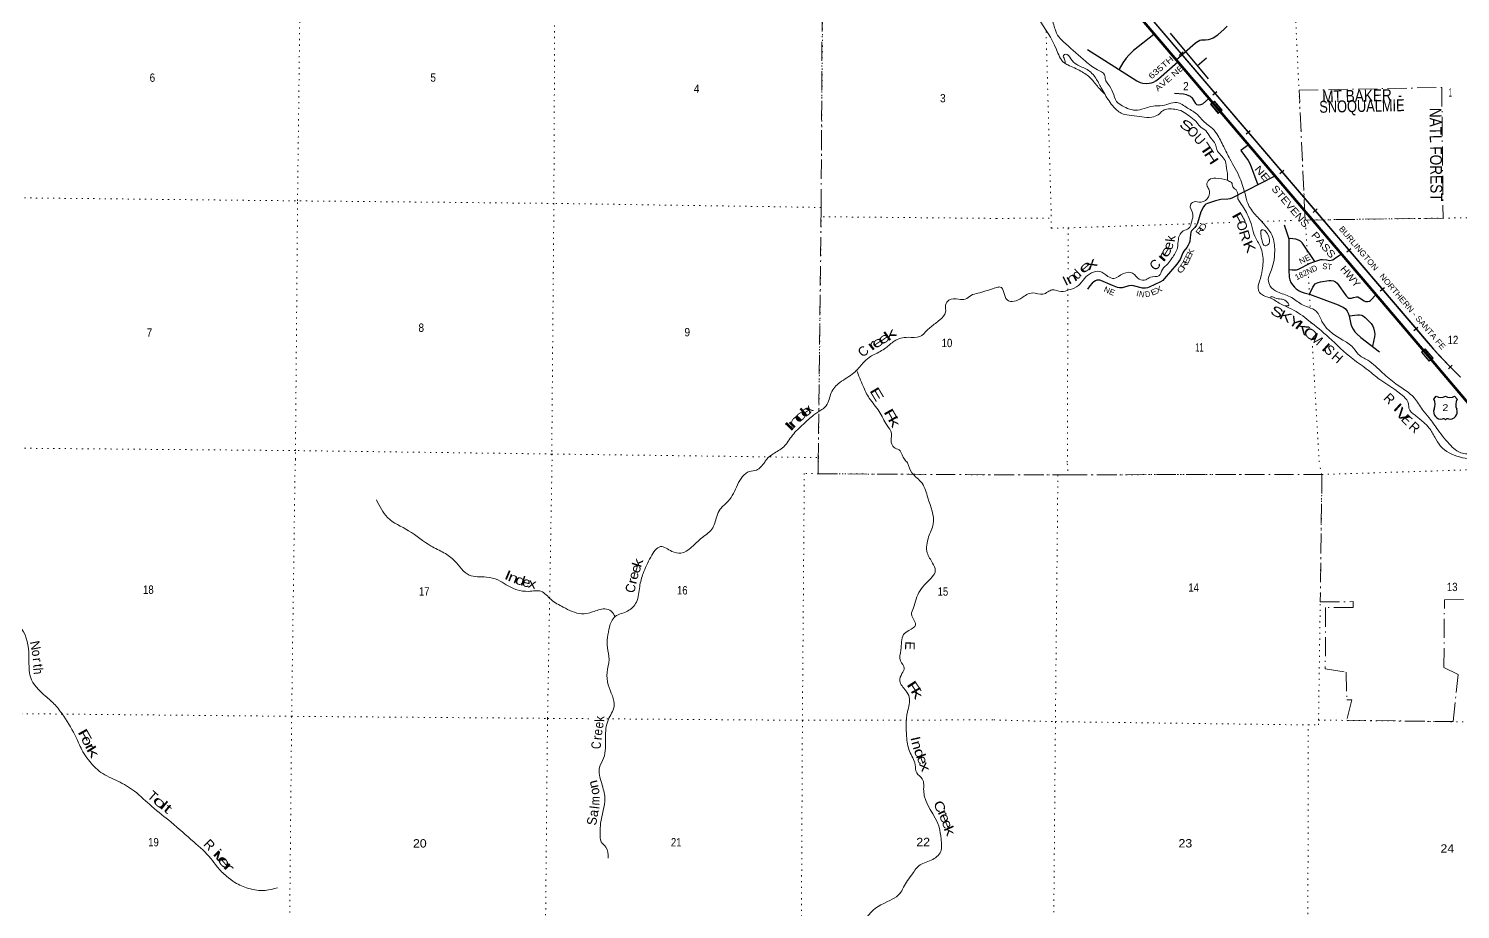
# Model space of a CAD drawing. Header units: feet. Extents: x -248627 to 3, y 0 to 184934.
# Drawn here: x -144016 to -114087, y 82772 to 101184 of the extents above; entities that cross this region are included whole.
import ezdxf
from ezdxf.enums import TextEntityAlignment as Align

# ---------------------------------------------------------------- set-up
doc = ezdxf.new("R2010")
doc.units = ezdxf.units.FT
doc.header["$LTSCALE"] = 80
doc.linetypes.add('DOT_DASHED', pattern=[7.7, 5, -1.2, 0.3, -1.2])
doc.linetypes.add('DOTTED', pattern=[1.5, 0.3, -1.2])
for name, color, linetype, lineweight in [('16', 7, 'Continuous', 25), ('20', 7, 'Continuous', 70), ('29', 7, 'Continuous', 25), ('30', 7, 'Continuous', 13), ('34', 7, 'Continuous', 25), ('39', 7, 'Continuous', 13), ('41', 7, 'Continuous', 13), ('44', 7, 'DOT_DASHED', 13), ('57', 7, 'Continuous', 13), ('7', 7, 'DOTTED', 13)]:
    doc.layers.add(name, color=color, linetype=linetype, lineweight=lineweight)

msp = doc.modelspace()

# ---------------------------------------------------------------- linework, layer by layer
at = {"layer": '16'}
for p, q in [((-114642.28, 93438.5), (-114590.97, 93497.26)), ((-114399.21, 93503.23), (-114399.49, 93503.03)), ((-114207.12, 93497.35), (-114155.73, 93438.5))]:
    msp.add_line(p, q, dxfattribs=at)
for centre, radius, start, end in [((-114835.26, 93327.87), 222.05, 332.97043, 29.75871), ((-114499.89, 93654.92), 182.07, 239.97227, 303.45418), ((-114298.11, 93654.42), 181.52, 236.33975, 300.08743), ((-114298.12, 93654.92), 182.07, 236.54582, 236.59441), ((-113962.76, 93327.87), 222.05, 150.24129, 207.02957), ((-114496.07, 93172.97), 151.42, 159.09177, 283.81923), ((-114301.95, 93172.97), 151.42, 256.18077, 20.90823)]:
    msp.add_arc(centre, radius, start, end, dxfattribs=at)
for centre, major_axis, start_param, end_param in [((-114440.73, 92974.15), (-19.56, 51.67), 4.95877769, 6.28318531), ((-114357.28, 92974.15), (19.56, 51.67), 0, 1.32637542)]:
    msp.add_ellipse(centre, major_axis=major_axis, ratio=0.929097, start_param=start_param, end_param=end_param, dxfattribs=at)
at = {"layer": '20'}
msp.add_lwpolyline([(-113804.04, 93213.45), (-114693.71, 94260.23), (-119100.85, 99445.69), (-120653.92, 101273.04), (-121378.63, 102125.74), (-122226.46, 103123.3), (-122230.03, 103127.52), (-122386.57, 103333.94), (-122520.68, 103555.58), (-122630.88, 103790.03), (-122712.09, 104021.44), (-122822, 104401.6), (-122895.79, 104616.97), (-122996.73, 104825.54), (-123118.93, 105022.42), (-123140.33, 105052.64), (-123290.49, 105239.17), (-123463.46, 105410.98), (-123486.69, 105431.39), (-123735.9, 105619.13)], dxfattribs=at)
at = {"layer": '29'}
for p, q in [((-120491.57, 101064.21), (-120916.6, 100723.32)), ((-120155.5, 101086.1), (-119356.9, 100135.43)), ((-120024.45, 100530.69), (-119623.04, 100885.91)), ((-119587.11, 100407.9), (-119396.08, 100572.85)), ((-120396.13, 100137.14), (-119992.69, 100487.58)), ((-117967.49, 98099.23), (-118867.15, 97641.71)), ((-117770.11, 97082.02), (-117672.14, 96788.02)), ((-117672.14, 96788.02), (-117672.14, 96140.13)), ((-117238.13, 95632.82), (-116641.34, 95409.12))]:
    msp.add_line(p, q, dxfattribs=at)
for points in [[(-119155.39, 101055.49), (-119024.61, 101172.02), (-118959.23, 101235.38)], [(-119623.04, 100885.91), (-119568.08, 100924.69), (-119531.3, 100941.04), (-119498.61, 100947.17), (-119414.85, 100949.21), (-119353.56, 100957.39), (-119300.44, 100973.74), (-119255.5, 100992.13), (-119155.39, 101055.49)], [(-121883.02, 100744.51), (-121230.87, 100338.14), (-120851.58, 100093.21)], [(-120916.6, 100723.32), (-121020.65, 100626.28), (-121073.77, 100564.97), (-121143.23, 100466.86), (-121220.65, 100334.53)], [(-120851.58, 100093.21), (-120779.58, 100058.1), (-120722.37, 100041.75), (-120644.74, 100037.67), (-120595.71, 100041.75), (-120546.67, 100049.93), (-120501.73, 100066.28), (-120452.7, 100094.89), (-120396.13, 100137.14)], [(-119342.81, 99725.12), (-119480.23, 99604.38), (-119521.09, 99588.04), (-119545.6, 99583.95), (-119561.95, 99583.94), (-119592.59, 99594.17), (-119606.89, 99606.43), (-119619.15, 99620.73), (-119686.57, 99727.02), (-119704.96, 99747.45), (-119729.47, 99767.89), (-119778.5, 99788.32), (-119811.19, 99800.59), (-119876.57, 99812.85), (-120065.36, 99825.04)], [(-118519.11, 98754.24), (-118673.29, 98638.36), (-118525.18, 98428.4)], [(-118525.18, 98428.4), (-118479.13, 98349.49), (-118320.98, 97919.46)], [(-118867.15, 97641.71), (-118904.08, 97628.02), (-118944.95, 97621.89), (-119096.13, 97609.63), (-119206.45, 97581.01), (-119369.89, 97527.87), (-119406.67, 97511.52), (-119431.18, 97491.09), (-119459.79, 97458.38), (-119508.82, 97352.11), (-119582.37, 97119.11), (-119602.79, 97074.15), (-119635.49, 97029.18), (-119706.99, 96953.56), (-119721.29, 96926.99), (-119737.64, 96816.63), (-119743.76, 96734.88), (-119753.98, 96702.17), (-119776.46, 96655.18), (-119807.1, 96608.16), (-119870.44, 96528.46), (-119888.82, 96497.79), (-119946.03, 96358.81), (-119978.71, 96305.68), (-120011.4, 96260.71), (-120277, 95950.05), (-120309.68, 95921.44), (-120358.72, 95892.82), (-120591.62, 95778.37), (-120628.39, 95762.03), (-120667.21, 95755.89), (-120697.85, 95755.89), (-120730.54, 95757.93), (-120922.59, 95806.98), (-120969.57, 95811.07), (-121014.52, 95809.03), (-121037, 95802.9), (-121153.44, 95768.15), (-121184.09, 95762.02), (-121214.73, 95762.02), (-121257.64, 95774.28), (-121355.71, 95811.07), (-121600.87, 95917.35), (-121625.38, 95925.53), (-121653.98, 95927.57), (-121684.63, 95923.48), (-121715.28, 95913.26), (-121747.96, 95890.78), (-121780.65, 95860.12), (-121829.69, 95806.98), (-121882.31, 95736.44)], [(-117129.84, 96315.99), (-117369.78, 96677.66), (-117394.29, 96704.22), (-117431.07, 96741.01), (-117469.88, 96761.45), (-117523, 96779.85), (-117588.38, 96792.11), (-117633.33, 96794.15), (-117672.14, 96788.02)], [(-116570.16, 96467.47), (-116726.22, 96362.91), (-116754.83, 96346.56), (-116785.47, 96336.34), (-116824.29, 96332.25), (-116881.49, 96342.47), (-116967.3, 96350.64), (-117012.25, 96348.6), (-117053.11, 96336.34), (-117157.3, 96303.64), (-117230.85, 96272.98), (-117480.1, 96150.35), (-117516.87, 96136.04), (-117545.48, 96131.95), (-117604.72, 96131.95), (-117672.14, 96140.13)], [(-117672.14, 96140.13), (-117666.02, 95988.88), (-117653.76, 95931.66), (-117629.24, 95876.47), (-117598.6, 95829.47), (-117555.7, 95778.37), (-117520.96, 95743.63), (-117455.59, 95700.71), (-117414.73, 95682.31), (-117353.44, 95661.87), (-117238.13, 95632.82)], [(-117238.13, 95632.82), (-117173.65, 95778.37), (-117145.05, 95823.33), (-117120.53, 95845.81), (-117096.02, 95862.16), (-117057.2, 95878.51), (-117010.21, 95890.78), (-116838.6, 95919.39), (-116789.56, 95919.39), (-116740.53, 95909.17), (-116695.58, 95888.73), (-116662.9, 95862.16), (-116470.85, 95596.47), (-116442.25, 95565.81), (-116417.73, 95551.5), (-116397.3, 95549.46), (-116362.57, 95551.5), (-116321.71, 95559.68), (-116256.34, 95580.12), (-116231.82, 95580.12), (-116193, 95557.63), (-116099.02, 95490.19), (-116070.42, 95479.97), (-116027.52, 95475.88), (-115986.66, 95484.06), (-115964.18, 95498.36), (-115853, 95618.73)], [(-116641.34, 95409.12), (-116585.25, 95381.87), (-116540.3, 95359.39), (-116489.23, 95322.6), (-116454.5, 95275.59), (-116432.02, 95236.76), (-116408.15, 95178.34), (-116376.86, 95005.81), (-116358.48, 94952.67), (-116327.83, 94897.48), (-116291.06, 94848.43), (-116254.28, 94803.47), (-116166.43, 94727.85), (-115778.62, 94430.03)], [(-116408.15, 95178.34), (-116233.85, 95202.01), (-116195.03, 95202.01), (-116148.04, 95191.79), (-116111.27, 95175.44), (-116074.5, 95146.83), (-115951.92, 95020.11), (-115923.31, 94979.24), (-115904.93, 94932.23), (-115882.45, 94838.21), (-115878.37, 94793.25), (-115884.5, 94740.11), (-115923.31, 94547.99)]]:
    msp.add_lwpolyline(points, dxfattribs=at)
at = {"layer": '34'}
for p, q in [((-119964.1, 100624.33), (-119879.99, 100696.15)), ((-119261.04, 99796.89), (-119176.92, 99868.71)), ((-118562.83, 98983.17), (-118478.71, 99054.99)), ((-117859.77, 98155.73), (-117775.65, 98227.56)), ((-117161.55, 97342.02), (-117077.44, 97413.84)), ((-116458.49, 96514.58), (-116374.37, 96586.4)), ((-115760.28, 95700.86), (-115676.16, 95772.68)), ((-115057.22, 94873.42), (-114973.1, 94945.25)), ((-114337.96, 94073.35), (-114259.24, 94151.06))]:
    msp.add_line(p, q, dxfattribs=at)
at = {"layer": '34', "lineweight": 13}
msp.add_lwpolyline([(-122090.4, 103197.01), (-114756.87, 94608.07), (-114646.52, 94482.89)], dxfattribs=at)
at = {"layer": '34'}
msp.add_lwpolyline([(-122089.58, 103197.74), (-114756.04, 94608.79), (-114645.7, 94483.62), (-114538.45, 94363.19), (-114429.05, 94245.89), (-114317.56, 94130.42), (-114204.1, 94015.47), (-114088.48, 93903.66), (-114086.35, 93901.74)], dxfattribs=at)
at = {"layer": '34', "lineweight": 13}
msp.add_arc((-107729.34, 100572.42), 9215.73, 221.359, 226.37936, dxfattribs=at)
at = {"layer": '39'}
for points in [[(-123737.57, 105312.44), (-123639.58, 105297.93), (-123465.07, 105191.28), (-123361.22, 105063.39), (-123330.88, 104821.03), (-123407.09, 104617.81), (-123485.23, 104426.7), (-123476.81, 104216.79), (-123534.77, 104027.55), (-123560.24, 103866.32), (-123535.77, 103646.2), (-123507.2, 103434.13), (-123469.37, 103373.31), (-123379.27, 103291.94), (-123297.3, 103202.55), (-123215.43, 103101.05), (-123134.9, 102830.07), (-123010, 102558.77), (-122987.15, 102389.11), (-122996.17, 102268.11), (-122953.15, 102098.3), (-122764.56, 101721.59), (-122631.81, 101424), (-122559.2, 101171.24), (-122481.81, 101013.28), (-122333.78, 100862.87), (-121921.25, 100500.65), (-121672.59, 100325.27), (-121526.22, 100219.26), (-121504.87, 100114.18), (-121455.13, 100029.07), (-121349.7, 99846.69), (-121274.53, 99662.51), (-121154.27, 99570.82), (-121003.58, 99501.1), (-120836.38, 99479.68), (-120464.62, 99571.75), (-120359.75, 99572.99), (-120179.97, 99612.01), (-120016.42, 99639.05), (-119791.48, 99524.38), (-119582.86, 99385.63), (-119410.88, 99204.77), (-119302.6, 99127.29), (-119178.72, 98983.11), (-119033.63, 98715.69), (-118904.57, 98460.49), (-118694.01, 98057.4), (-118579.96, 97706.41)], [(-123751.26, 102828.61), (-123650.73, 102624.06), (-123347.88, 102161.76), (-123214.3, 101969.08), (-122904.23, 101399.79), (-122528.28, 100747.28), (-122375.17, 100473.75), (-122292.88, 100424.71), (-122019.66, 100295.57), (-121815.17, 100144.73), (-121655.34, 99955.9), (-121532.39, 99825.42)], [(-122350.78, 100450.54), (-122360.51, 100542.24), (-122384.05, 100625.15), (-122339.5, 100649.03), (-122227.35, 100551.34), (-122107.29, 100433.42), (-121890.34, 100328.91), (-121706.25, 100147.96), (-121594.92, 99947.38), (-121515.36, 99807.56), (-121331.93, 99543.89), (-121151.56, 99403.33), (-120958.26, 99367.59), (-120539.09, 99334.21), (-120403.59, 99383.65), (-120308.15, 99467.69), (-120057.87, 99498.11), (-119894.89, 99452.51), (-119756.5, 99358.67), (-119620.24, 99248.7), (-119534.37, 99143.14), (-119410.07, 99051.41), (-119316.37, 98915.53), (-119208.68, 98763.4), (-119177.27, 98656.22), (-119005.68, 98424.93), (-118966.98, 98218.83), (-118951.81, 98097.65), (-118952.43, 98018.96), (-118870.19, 97963.87), (-118844.65, 97878.94), (-118776.62, 97811.85), (-118739.87, 97625.21)], [(-118952.45, 98016.94), (-119202.17, 98057.14), (-119339.56, 98023.85), (-119384.76, 97917.25), (-119345.16, 97826.16), (-119351.73, 97664.91), (-119506.75, 97556.19), (-119669.83, 97558.2), (-119728.22, 97497.8), (-119680.01, 97302.01), (-119700.03, 97157.55), (-119767.04, 97006.04), (-119878.34, 96956.43), (-119945.46, 96884.29), (-119982.6, 96777.62), (-120002.12, 96604.24), (-120116.79, 96383.14), (-120204.41, 96268.78), (-120314.26, 96146.51), (-120387.88, 96017.92), (-120565.57, 95986.95), (-120662.81, 95931.18), (-120799.82, 95944.3), (-120937.96, 96070.43), (-121129.58, 96063.78), (-121330.04, 95960.35), (-121454.72, 96003.65), (-121625.28, 96109.83), (-121798.96, 96076.82), (-121945.06, 95960.88), (-122067.21, 95814.49), (-122269.6, 95721.16), (-122431.2, 95686.04), (-122624.5, 95721.77), (-122711.54, 95680.05), (-122814.77, 95630.37), (-123030.32, 95658.2), (-123256.98, 95554.96), (-123414.83, 95483.49), (-123561.81, 95512.83), (-123704.02, 95782.15), (-123777.06, 95773.95)], [(-118739.87, 97625.21), (-118689.95, 97550.91), (-118522.83, 97265.17), (-118445.87, 97052.73), (-118385.02, 96842.43), (-118265.79, 96619.6), (-118220.66, 96461.88), (-118229.3, 96135.06), (-118283.56, 95903.43), (-118309.24, 95715.97), (-118247.4, 95630.76), (-118066.53, 95552.74), (-117845.69, 95430.04), (-117612.65, 95319.35), (-117251.59, 95078.57), (-116836.94, 94728.44), (-116336.36, 94280.82), (-116015.59, 94044.38), (-115771.12, 93848.86), (-115271.84, 93492.04), (-115170.2, 93339.96), (-115162.87, 93247.09), (-115034.95, 93102.88), (-114864.66, 92962.39), (-114736.62, 92834.32), (-114619.19, 92639.74), (-114499.66, 92455.24), (-114102.17, 92230.34), (-113864.51, 92194.27), (-113606.12, 92228.67), (-113412.7, 92209.07), (-113034.16, 92137.66), (-112820.84, 92083.62), (-112689.63, 92036.14)], [(-118579.96, 97706.41), (-118532.82, 97531.59), (-118371.36, 97294.31), (-118173.46, 97074.92), (-118021.94, 96855.88), (-117968.01, 96536.68), (-117992.17, 96286.65), (-118056.21, 96093.42), (-118101.78, 95940.41), (-118062.54, 95802.91), (-117910.25, 95680.72), (-117644.89, 95577.86), (-117412.18, 95424.8), (-117263.48, 95359.13), (-117096.79, 95273.15), (-116979.5, 95060.41), (-116470.73, 94628.87), (-116354.43, 94545.28), (-116218.67, 94372.76), (-116024.04, 94250.25), (-115713.55, 93989.67), (-115435.09, 93757.58), (-115048.26, 93460.12), (-114876.77, 93216.72), (-114740.96, 93050.25), (-114553.47, 92790.59), (-114283.81, 92465.74), (-114161.64, 92359.91), (-113920.18, 92293.55), (-113689.87, 92348.34), (-113429.66, 92358.51), (-113197.94, 92336.62), (-112755.07, 92240.51), (-112515.79, 92153.99), (-112339.23, 92034.36)], [(-118248.03, 96825.28), (-118259.52, 96902.04), (-118246.88, 96970.55), (-118224.64, 96978.45), (-118162.36, 96949.74), (-118090.69, 96832.18), (-118077.44, 96723.12), (-118122.34, 96654.85), (-118180.88, 96647.21), (-118224.7, 96716.14), (-118248.03, 96825.28)], [(-123777.06, 95773.95), (-124005.86, 95699.24), (-124173.79, 95651.7), (-124315.53, 95605.74), (-124435.72, 95525.13), (-124574.56, 95529.52), (-124778.29, 95506.8), (-124846.51, 95405.14), (-124847.09, 95257.96), (-124970.75, 95094.75), (-125150.41, 94952.65), (-125230.17, 94881.43), (-125385.54, 94746.99), (-125633.44, 94731.06), (-125922.77, 94649.32), (-126096.36, 94509.13), (-126340.38, 94370.16), (-126446.14, 94309.46), (-126575.06, 94190.7), (-126763.83, 93988.27), (-127059.3, 93785.65), (-127238.26, 93568.94), (-127343.64, 93300.57), (-127435.66, 93219.48), (-127602.71, 93107.41), (-127821.53, 92913.57), (-128049.04, 92683.58), (-128232.45, 92442.75), (-128452.5, 92293.28), (-128585.23, 92186.67), (-128626.58, 92124.88), (-128628.11, 92122.1)], [(-118042.89, 95540.45), (-118048.19, 95576.82), (-117963.67, 95556.01), (-117730.28, 95489.71), (-117674.52, 95400.52), (-117759.3, 95389.04)], [(-126708.12, 94043.17), (-126573.39, 93712.82), (-126443.01, 93456.54), (-126234.45, 93180.78), (-126072.47, 92889.69), (-125978.77, 92722.75), (-125985.17, 92587.77), (-125923.6, 92425.42), (-125819.76, 92377.27), (-125757.16, 92273.37), (-125706.35, 92185.8), (-125645.02, 92104.53)], [(-146206.32, 92229.57), (-145946.67, 91920.86), (-145745.77, 91545.6), (-145587.17, 91184.49), (-145373.79, 91024.98), (-145204.96, 90750.57), (-144920.16, 89947.74), (-144701.17, 89542.22), (-144528.1, 89386.78), (-144377.32, 89160.78), (-144331.39, 88920.78), (-144122.38, 88573.74), (-144008.5, 88000.96), (-143976.91, 87629.91), (-143665.19, 87230.34), (-143461.93, 87046.63), (-143282.95, 86808.51), (-143021.71, 86362.62), (-142883.15, 86068.08), (-142766.54, 85896.56), (-142506.98, 85636.18), (-142148.52, 85452.32), (-141804.21, 85242.26), (-141439.94, 84921.28), (-141037.39, 84594.21), (-140564.44, 84180.36), (-140206.26, 83835.19), (-140077.56, 83663.66), (-139876.35, 83463.83), (-139703.23, 83334.6), (-139421.26, 83209.29), (-139068.58, 83168.61), (-138816.53, 83222.8)], [(-128628.11, 92122.1), (-128803.26, 91955.87), (-128944.41, 91927.78), (-129196.86, 91647.75), (-129390.97, 91307.17), (-129560.59, 91137.96), (-129631.41, 90986.8), (-129732.66, 90720.74), (-129962.8, 90523.36), (-130380.59, 90219.3), (-130567.98, 90255.79), (-130805.66, 90354.84), (-131011.64, 90137.27), (-131169.47, 89794.64), (-131242.52, 89520.48), (-131311.64, 89193.89), (-131495.39, 89006.55), (-131753.61, 88891.87), (-131834.41, 88791.13), (-131872.92, 88672.2), (-131918.03, 88242.75), (-131882.19, 87994.69), (-131922.98, 87726.55), (-131901.26, 87466.41), (-131775.07, 87018.63), (-131902.57, 86728.39), (-131955.63, 86363.47), (-131998.72, 85932), (-132081.71, 85740.52), (-132035.94, 85403.73), (-131971.99, 85097.17), (-132059.59, 84572.99), (-132070.04, 84363.29), (-132046.17, 84185.82), (-131949.62, 84070.79), (-131901.65, 83844.9)], [(-125645.02, 92104.53), (-125550.05, 91900.13), (-125340.82, 91678.11), (-125218.4, 91375.52), (-125106.49, 90826.94), (-125201.71, 90556.84), (-125230.52, 90222.14), (-125118.02, 90010.3), (-125063.87, 89859.01), (-125249.77, 89597.06), (-125464.04, 89258.52), (-125520.8, 89073.07), (-125559.34, 88940.02), (-125475.07, 88720.15), (-125616.38, 88603.34), (-125725.38, 88514.72), (-125782.39, 88192.15), (-125790.86, 87964.3), (-125712.52, 87812.99), (-125759.07, 87702.14), (-125803.7, 87544.9), (-125681.1, 87343.13), (-125606.76, 87205.94), (-125645.6, 86899.48), (-125662.63, 86389.34), (-125600.7, 86076.73), (-125482.28, 85796.33), (-125452.34, 85626.92), (-125335.65, 85501.78), (-125305.87, 85249.7), (-124984.71, 84489.18), (-124942.82, 84241.11), (-124949.33, 83981), (-125149.21, 83797.71), (-125409.43, 83683.04), (-125558.94, 83485.58), (-125668.05, 83338.49), (-125835.83, 83068.46), (-126015.42, 82957.74), (-126453.35, 82659.75), (-126572.68, 82432.01), (-126635.51, 82238.5)], [(-136746.14, 91334.81), (-136512.98, 90963.55), (-136072.03, 90686.85), (-135602.95, 90367.78), (-135335.11, 90226.35), (-135111.68, 90054.73), (-134807.83, 89760.02), (-134445.09, 89717.31), (-134206.35, 89657.23), (-134032.16, 89557.59), (-133566.78, 89420), (-133306.75, 89421.75), (-133093.4, 89248.12), (-132841.72, 89090.59), (-132461, 88951.07), (-132227.12, 88989.14), (-131973.03, 89051.39), (-131838.06, 89004.88), (-131757.06, 88889.04)], [(-105106.14, 84273.87), (-104796.66, 84280.2), (-104512.75, 84264.45), (-104275, 84119.61), (-104057.3, 83886.02), (-103956.57, 83831.72), (-103865.91, 83781.44), (-103803.29, 83594.02), (-103784.97, 83414.61), (-103613.62, 83223.3), (-103534.99, 83120.58), (-103271.14, 83042.3), (-103059.64, 82963.96), (-102995.07, 82826.94), (-102817.84, 82786.86), (-102630.7, 82883.88), (-102507.9, 82910.26), (-102405.13, 82829.75), (-101955.94, 82646.88), (-101639.75, 82580.77), (-101446.49, 82605.22), (-101311.57, 82581.21), (-101198.53, 82323.29), (-101234.54, 82105.5), (-101198.16, 81978.53), (-101057.13, 81896.05), (-100974.45, 81783.26), (-100760.92, 81682.74), (-100664.11, 81527.62), (-100623.36, 81088.15), (-100727.64, 80706.96), (-101051.44, 80373.86), (-101117.61, 80119.74), (-101270.29, 79805.02), (-101306.31, 79599.32), (-101346.36, 79401.68), (-101501.32, 79332.93), (-101781.22, 79362.8), (-101875.79, 79304.2), (-101929.99, 79154.93), (-102123.18, 79057.9), (-102672.64, 78871.68), (-102847.83, 78893.62), (-103083.46, 78945.73), (-103214.2, 78820.55), (-103350.8, 78536.09), (-103475.41, 78324.23), (-103648.55, 78313.92), (-103856.02, 78388.24), (-104025.09, 78333.58), (-104153.68, 78093.48), (-104268.12, 77790.91), (-104388.85, 77724.21), (-104759.32, 77717.67), (-104884.09, 77661.05), (-104974.49, 77471.41), (-105175.69, 77338.08), (-105362.89, 77289.44), (-105550.11, 77267.01), (-105672.77, 77117.65), (-105888.03, 76958.09), (-106071.23, 76931.63), (-106393.45, 76999.75), (-106634.98, 76920.8), (-106876.52, 76859.99), (-107230.84, 76817.18), (-107428.02, 76689.9), (-107583.02, 76655.42), (-107848.8, 76667.16), (-108086.31, 76592.25), (-108533.09, 76404.15), (-108814.85, 76300.95), (-108988.08, 76365.23), (-109205.51, 76342.76), (-109537.58, 76211.27), (-109889.78, 76069.67), (-110175.48, 75875.74), (-110418.99, 75770.57), (-111057.19, 75721.33), (-111206.11, 75654.6), (-111383.1, 75470.89), (-111598.56, 75490.77), (-111848.26, 75526.72), (-111942.95, 75577), (-112116.19, 75655.4), (-112333.57, 75586.56), (-112526.76, 75503.64), (-112760.15, 75344.05), (-112997.72, 75333.66), (-113209.07, 75274.9), (-113396.11, 75077.07), (-113798.58, 74876.94), (-114110.54, 74767.65), (-114517.14, 74666.3), (-114770.72, 74563.13), (-115128.91, 74377.17), (-115219.38, 74250.03)]]:
    msp.add_spline(points, degree=3, dxfattribs=at)
at = {"layer": '44'}
for points in [[(-127508.18, 92115.2), (-127450.26, 97429.75), (-127423.96, 102283.2), (-127982.91, 102278.34), (-128077.56, 107692.78)], [(-127508.18, 92115.2), (-127508.17, 91879.15), (-123813.24, 91855.62)], [(-123811.63, 91855.62), (-122500.99, 91853.43), (-122285.56, 91857.75), (-116980.16, 91862.82), (-117016.27, 89199.83), (-116328.52, 89204.3), (-116331.2, 89085.43), (-116903.61, 89079.92), (-116910.96, 87801.37), (-116476.2, 87733.63), (-116459.58, 87154.8), (-116352.86, 87152.49), (-116460.71, 86725.06), (-114237.14, 86695.56), (-114136.52, 87684.89), (-114432.14, 87830.9), (-114420.42, 89240.53), (-111734.88, 89292.76)]]:
    msp.add_lwpolyline(points, dxfattribs=at)
msp.add_lwpolyline([(-117332.51, 97182.27), (-117456.4, 99894.93), (-114475.99, 99954.89), (-114447.64, 97222.97)], close=True, dxfattribs=at)
at = {"layer": '57'}
for points in [[(-119308.68, 99602.51), (-119228.76, 99670.61), (-119066.61, 99480.33), (-119146.53, 99412.23)], [(-119077.88, 99481.22), (-119229.65, 99659.34), (-119297.4, 99601.61), (-119145.63, 99423.49)], [(-114900.94, 94418.57), (-114821.45, 94487.17), (-114658.1, 94297.92), (-114737.59, 94229.31)], [(-114889.65, 94417.74), (-114822.27, 94475.89), (-114669.38, 94298.74), (-114736.76, 94240.59)]]:
    msp.add_lwpolyline(points, close=True, dxfattribs=at)
at = {"layer": '7'}
for p, q in [((-122747.43, 101127.28), (-122638.83, 97223.09)), ((-123782.13, 97215.97), (-127448.35, 97251.68)), ((-123784.92, 97216), (-122638.83, 97223.09)), ((-122638.49, 97011.22), (-122638.83, 97223.09)), ((-122285.55, 97018.69), (-122288.87, 96088.68)), ((-118242.08, 97151.65), (-117564.55, 97173.93)), ((-117320.19, 97016.58), (-117289.3, 96481.33)), ((-117214.03, 97183.3), (-111757.51, 97261.35)), ((-117277.89, 96283.51), (-117273.87, 96213.9)), ((-117261.24, 95995.1), (-117223.47, 95340.58)), ((-122290.11, 95743.75), (-122303.18, 92086.3)), ((-117206.08, 95039.17), (-117205.14, 95022.86)), ((-117177.51, 94544.16), (-117034.05, 92058.28)), ((-138437.9, 92362.35), (-144495.6, 92415.01)), ((-133080.33, 92290.79), (-138437.9, 92362.35)), ((-122303.18, 92086.3), (-122285.56, 91857.75))]:
    msp.add_line(p, q, dxfattribs=at)
for points in [[(-117586.54, 113148.02), (-117588.35, 107821.17), (-117585.86, 102528.58), (-117335.03, 97292.53)], [(-138439.07, 92179.8), (-138437.9, 92362.35), (-138393.84, 97585.84), (-138336.82, 102369.05)], [(-133015.89, 102329.31), (-133036.17, 97529.99), (-133080.33, 92290.79), (-133073.52, 92147.43)], [(-127508.18, 92115.2), (-127448.35, 97251.68), (-127452.37, 97445.59), (-127410.9, 102265.64)], [(-127452.37, 97445.59), (-133036.17, 97529.99), (-138319.57, 97582.28), (-144425.16, 97648.7)], [(-122638.49, 97011.22), (-122285.55, 97018.69), (-118866.88, 97131.11)], [(-133080.33, 92290.79), (-127506.99, 92216.97), (-127508.18, 92115.2)], [(-138439.07, 92179.8), (-138445.37, 92081.48), (-138517.89, 86807.71), (-138569.66, 81488.41), (-138580.15, 80151.43)], [(-133313.59, 70806.07), (-133273.87, 76153.61), (-133220.12, 81450.72), (-133168.36, 86763.96), (-133076.51, 92033.55), (-133073.52, 92147.43)], [(-127508.17, 91879.15), (-127801.05, 91885.06), (-127840.99, 86724.27), (-127866.52, 81423.1), (-127920.27, 76123.97), (-127941.82, 70800.62)], [(-123811.63, 91855.62), (-127508.17, 91879.15), (-127508.18, 92115.2)], [(-123811.63, 91855.62), (-122500.99, 91853.43), (-122285.56, 91857.75), (-116980.16, 91862.82), (-112616.73, 92001.04)], [(-117297.5, 70779.47), (-117285.08, 76019.47), (-117276.78, 81352.21), (-117266.41, 86626.48), (-117052.99, 86626.77), (-117051.09, 86729.6), (-116980.16, 91862.82), (-117034.05, 92058.28)], [(-122500.99, 91853.43), (-122551.76, 86696.04), (-122596.36, 81421.72), (-122604.66, 76099.06), (-122629.09, 70792.51)], [(-144536.6, 86866.25), (-138517.89, 86807.71), (-133168.36, 86763.96), (-132236.92, 86757.02)], [(-131929.36, 86754.73), (-127840.99, 86724.27), (-123839.82, 86732.43)], [(-123839.82, 86732.43), (-122551.76, 86696.04), (-117266.41, 86626.48)], [(-117051.09, 86729.6), (-111763.73, 86664.07), (-108533.64, 86650.55)]]:
    msp.add_lwpolyline(points, dxfattribs=at)

# ---------------------------------------------------------------- texts
at = {"layer": '16'}
for s, width, p in [('NE', 1.3, (-118401.48, 98242.18)), ('STEVENS', 1.15, (-118045.54, 97831.55)), ('PASS', 1.2, (-117213.63, 96860.37)), ('HWY', 1.1, (-116609.24, 96150.63))]:
    msp.add_text(s, height=150, rotation=310.361, dxfattribs=dict(at, width=width)).set_placement(p)
at = {"layer": '16', "width": 1.2}
msp.add_text(' 2 ', height=140, dxfattribs=at).set_placement((-114400.35, 93191.46), align=Align.CENTER)
at = {"layer": '30'}
for s, rotation, width, p in [('635TH', 40.979, 1.3, (-120543.3, 100120.72)), ('AVE NE', 40.979, 1.25, (-120409.82, 99864.63)), ('NE', 26.197, 1.1, (-117424.88, 96255.53)), ('NE', 336.563, 1.05, (-121553.84, 95689.88))]:
    msp.add_text(s, height=120, rotation=rotation, dxfattribs=dict(at, width=width)).set_placement(p)
for s, rotation, width, p in [('R', 53.977, 1.4, (-119489.34, 96917.03)), ('D', 53.481, 1.4, (-119420.59, 97005.12)), ('E', 63.626, 1.25, (-119758.47, 96310.48)), ('E', 63.626, 1.25, (-119711.52, 96407.89)), ('K', 66.525, 1.15, (-119669.31, 96497.55)), ('C', 49.471, 1.55, (-119880.33, 96115.82)), ('R', 53.986, 1.4, (-119812.79, 96209.24)), ('X', 26.17, 1.25, (-120366.39, 95675.02)), ('N', 348.673, 0.85, (-120759.46, 95574.18)), ('D', 5.988, 0.75, (-120617.4, 95574.08)), ('E', 23.17, 1.2, (-120471, 95623.74))]:
    msp.add_text(s, height=120, rotation=rotation, dxfattribs=dict(at, width=width)).set_placement(p, align=Align.CENTER)
for s, rotation, p in [('182ND', 26.197, (-117509.2, 95921.93)), ('ST', 354.561, (-116979.93, 96160.98))]:
    msp.add_text(s, height=120, rotation=rotation, dxfattribs=at).set_placement(p)
msp.add_text('I', height=120, rotation=346.673, dxfattribs=at).set_placement((-120846.51, 95590.34), align=Align.CENTER)
at = {"layer": '34', "width": 1.1}
msp.add_text('BURLINGTON   NORTHERN - SANTA FE', height=120, rotation=310.492, dxfattribs=at).set_placement((-116633.38, 96991.94))
at = {"layer": '41'}
for s, rotation, width, p in [('S', 329.335, 1.55, (-119861.71, 99069.61)), ('T', 303.231, 1.8, (-119476.12, 98600.47)), ('H', 303.392, 1.6, (-119373.68, 98440.66)), ('F', 298.818, 1.75, (-118806.95, 97164.99)), ('R', 287.504, 1.2, (-118684.11, 96827.81)), ('e', 73.553, 1.1, (-120097.12, 96618.47)), ('K', 295.208, 1.4, (-118586.25, 96584.65)), ('x', 31.04, 1.85, (-121757.59, 96186.21)), ('r', 49.657, 2.05, (-120241.31, 96355.51)), ('e', 57.786, 1.55, (-120163.04, 96474.96)), ('e', 39.9, 1.85, (-121868.67, 96132.22)), ('I', 26.345, 1.1, (-122302.45, 95820.23)), ('n', 27.83, 1.5, (-122172.64, 95879.32)), ('S', 332.353, 1.45, (-117965.44, 95174.3)), ('K', 333.253, 1.4, (-117780.37, 95077.99)), ('Y', 327.107, 1.4, (-117601.39, 94961.51)), ('k', 35.713, 1.9, (-125949.95, 94713.31)), ('K', 322.049, 1.75, (-117443.35, 94849.1)), ('O', 320.03, 1.5, (-117275.4, 94719.1)), ('r', 37.683, 1.95, (-126327.12, 94490.07)), ('e', 33.661, 1.6, (-126220.64, 94546.12)), ('e', 34.886, 1.65, (-126086.41, 94629.47)), ('I', 317.816, 1.7, (-116962.13, 94446.8)), ('E', 300.828, 1.65, (-126370.16, 93491.42)), ('n', 44.534, 2.15, (-127933.43, 92914.14)), ('d', 40.415, 2.05, (-127815.91, 93023.87)), ('e', 34.678, 1.65, (-127714.15, 93105.91)), ('F', 299.123, 1.75, (-126082.21, 93051.35)), ('k', 299.065, 1.65, (-126007.88, 92918.69)), ('I', 317.996, 1.7, (-115463.22, 93190.96)), ('V', 309.236, 1.7, (-115368.25, 93043.89)), ('I', 46.089, 2.3, (-128042.47, 92801.3)), ('k', 71.873, 1.3, (-131191.7, 89987.07)), ('I', 336.884, 1.5, (-134037.83, 89669.36)), ('e', 74.536, 1.1, (-131277.46, 89727.26)), ('e', 71.724, 1.15, (-131231.35, 89862.63)), ('n', 339.189, 1.35, (-133918.7, 89611.25)), ('d', 342.189, 1.35, (-133767.84, 89558.09)), ('e', 344.171, 1.1, (-133633.79, 89517.1)), ('x', 347.886, 1.25, (-133506.53, 89485.97)), ('C', 78.839, 0.95, (-131334.9, 89465.53)), ('r', 75.625, 1.2, (-131303.56, 89608.75)), ('o', 279.207, 0.9, (-143946.23, 88116.79)), ('h', 275.33, 0.9, (-143913.56, 87744.43)), ('F', 303.408, 1.9, (-125589.46, 87347.51)), ('k', 298.802, 1.65, (-125530.57, 87243.77)), ('k', 88.185, 0.9, (-131979.65, 86749.37)), ('F', 299.283, 1.75, (-142927.76, 86357.69)), ('e', 82.268, 0.9, (-132024.54, 86464.06)), ('e', 82.185, 0.9, (-132002.34, 86611.97)), ('o', 296.188, 1.35, (-142882.75, 86257.25)), ('r', 298.199, 1.6, (-142812.07, 86122.79)), ('k', 301.749, 1.75, (-142755.79, 86014.3)), ('C', 85.289, 0.8, (-132053.1, 86194.11)), ('I', 282.917, 1.2, (-125573.32, 86317.77)), ('n', 285.508, 1.2, (-125537.97, 86181.56)), ('d', 290.165, 1.4, (-125480.01, 86001.14)), ('e', 289.974, 1.2, (-125422.76, 85862.94)), ('x', 290.525, 1.5, (-125371.62, 85722.12)), ('n', 103.333, 1.15, (-132120.35, 85406.52)), ('o', 318.516, 1.9, (-141336.1, 84936.26)), ('l', 321.045, 1.55, (-141246.51, 84867.41)), ('m', 86.359, 0.85, (-132075.85, 85035.91)), ('C', 295.632, 1.25, (-125059.87, 84878.97)), ('t', 321.045, 1.75, (-141164.27, 84801.02)), ('r', 295.632, 1.5, (-124989.75, 84745.03)), ('e', 292.57, 1.25, (-124951.49, 84646.86)), ('e', 291.854, 1.25, (-124901.22, 84517.29)), ('k', 293.552, 1.45, (-124852.87, 84375.7)), ('i', 314.932, 1.9, (-140140.03, 83879.72)), ('v', 310.928, 2, (-140075.08, 83802.51)), ('e', 310.012, 1.85, (-140001.85, 83707)), ('r', 313.415, 2.2, (-139898.96, 83592.1))]:
    msp.add_text(s, height=200, rotation=rotation, dxfattribs=dict(at, width=width)).set_placement(p, align=Align.CENTER)
for s, rotation, p in [('O', 316.596, (-119744.56, 98954.71)), ('U', 312.77, (-119613.83, 98802.01)), ('O', 288.554, (-118744.89, 97031.75)), ('k', 83.953, (-120047.25, 96783.85)), ('d', 43.07, (-122042, 95976.67)), ('C', 43.751, (-120401.16, 96175.09)), ('M', 319.173, (-117153.75, 94617.04)), ('C', 43.778, (-126500.51, 94367.31)), ('S', 316.301, (-116890.18, 94391.46)), ('H', 318.788, (-116723.6, 94235.33)), ('R', 315.404, (-115640.08, 93376.85)), ('x', 44.782, (-127643.46, 93160.74)), ('E', 315.267, (-115276.16, 92938.78)), ('R', 318.655, (-115108.85, 92772.94)), ('N', 281.223, (-143972.56, 88270.4)), ('E', 268.981, (-125693.1, 88285.43)), ('r', 276.435, (-143925.81, 87977.36)), ('t', 275.553, (-143917.73, 87856.46)), ('r', 84.289, (-132037.76, 86346.25)), ('o', 102.773, (-132090.51, 85259.58)), ('T', 318.516, (-141487.68, 85066.7)), ('S', 82.148, (-132140.19, 84604.87)), ('l', 83.291, (-132086.09, 84891.54)), ('a', 81.248, (-132111.37, 84767.34)), ('R', 314.932, (-140306.57, 84049.02))]:
    msp.add_text(s, height=200, rotation=rotation, dxfattribs=at).set_placement(p, align=Align.CENTER)
at = {"layer": '44'}
for s, rotation, width, p in [('SNOQUALMIE', 1.153, 0.8, (-117033.71, 99424.1)), ('MT BAKER', 1.153, 0.85, (-116970.77, 99640.43)), ('-', 1.153, 0.7, (-115384.16, 99671.99)), ('NATL FOREST', 270.595, 0.85, (-114732.23, 99526.55))]:
    msp.add_text(s, height=250, rotation=rotation, dxfattribs=dict(at, width=width)).set_placement(p)
at = {"layer": '7'}
for s, rotation, width, p in [('6', 359.403, 0.9, (-141487.65, 100072.3)), ('5', 359.403, 0.9, (-135618.98, 100075.37)), ('4', 359.403, 0.9, (-130110.74, 99841.62)), ('2', 359.575, 0.9, (-119884.37, 99893.1)), ('3', 359.403, 0.9, (-124964.53, 99642.89)), ('1', 359.575, 0.45, (-114332.73, 99761.5)), ('7', 359.403, 0.9, (-141549.91, 94744.22)), ('8', 359.403, 0.9, (-135867.8, 94845.26)), ('9', 359.403, 0.9, (-130308.07, 94751.81)), ('10', 359.403, 0.85, (-124929.66, 94526.83)), ('11', 359.575, 0.65, (-119630.1, 94434.41)), ('12', 359.575, 0.85, (-114352.82, 94589.32)), ('14', 0.077, 0.85, (-119773.22, 89411.64)), ('13', 0.077, 0.85, (-114368.42, 89424.89)), ('23', 0.077, 1.1, (-119979.08, 84065.69)), ('24', 0.077, 1.1, (-114502.35, 83956))]:
    msp.add_text(s, height=175, rotation=rotation, dxfattribs=dict(at, width=width)).set_placement(p)
for s, width, p in [('18', 0.85, (-141623.09, 89367.8)), ('17', 0.85, (-135856.9, 89332.13)), ('16', 0.85, (-130462.76, 89354.34)), ('15', 0.85, (-125014.42, 89328.64)), ('19', 0.85, (-141516.94, 84089.26)), ('20', 1.1, (-135981.47, 84064)), ('21', 0.85, (-130589.01, 84087.56)), ('22', 1.1, (-125459.57, 84091.83))]:
    msp.add_text(s, height=175, dxfattribs=dict(at, width=width)).set_placement(p)

doc.saveas('drawing.dxf')
